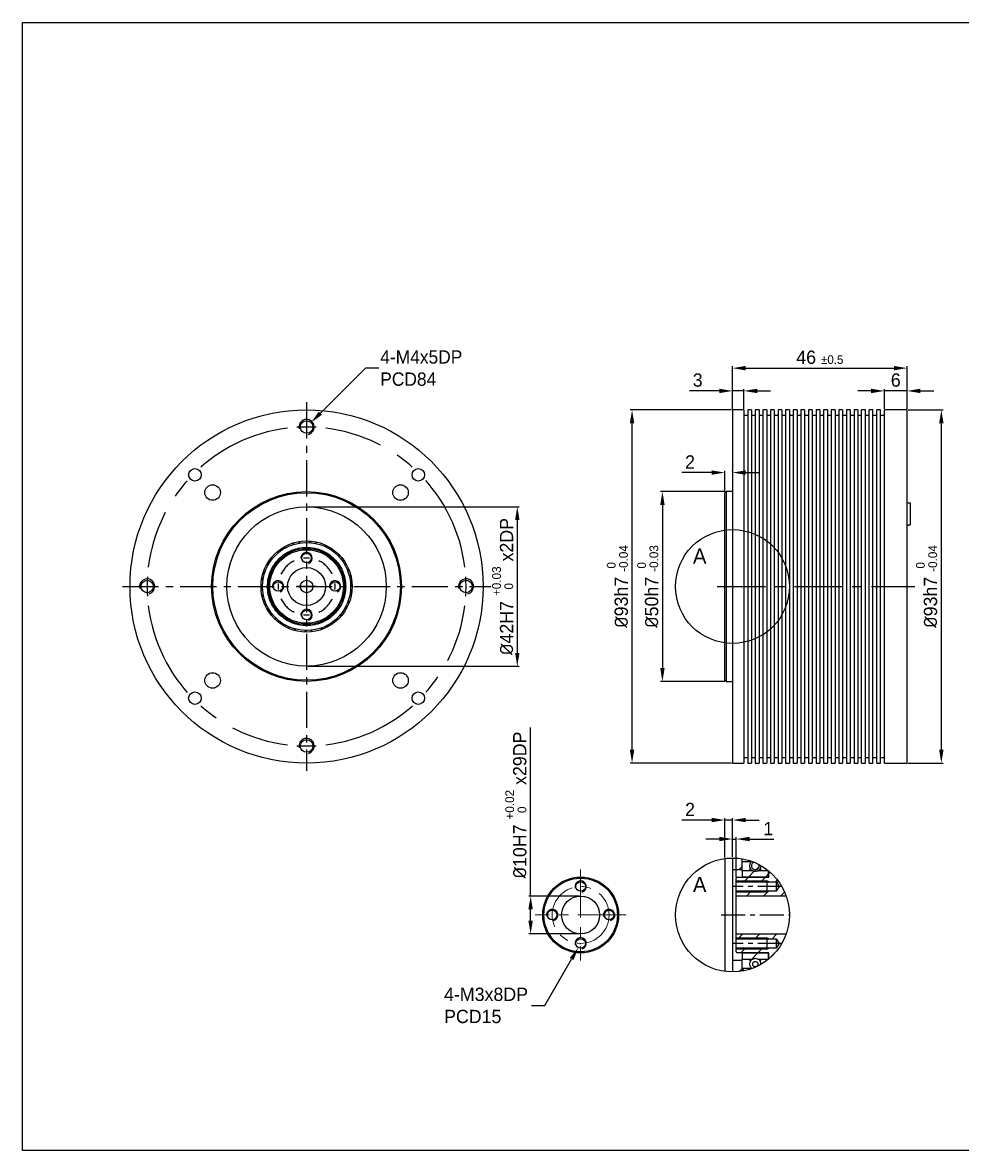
# Model space of a CAD drawing. Header units: millimetres. Extents: x 0 to 420, y 0 to 297.
# Drawn here: x 0 to 247.6, y 0 to 297 of the extents above; entities that cross this region are included whole.
import ezdxf

# ---------------------------------------------------------------- set-up
doc = ezdxf.new("R2010")
doc.units = ezdxf.units.MM
doc.header["$PDSIZE"] = -1
doc.linetypes.add('CENTERX2', pattern=[20.32, 12.7, -2.54, 2.54, -2.54])
doc.layers.add('외형선', color=7, linetype='Continuous', lineweight=25)
for name, color, linetype in [('중심선', 1, 'CENTERX2'), ('치수', 3, 'Continuous'), ('치수선', 3, 'Continuous')]:
    doc.layers.add(name, color=color, linetype=linetype)
doc.styles.add('누리로봇 문자스타일_20230829', font='GOTHIC.TTF')
doc.dimstyles.new('A3기본 치수스타일', dxfattribs={"dimtxt": 3.5, "dimasz": 3.5, "dimexe": 0.5, "dimexo": 0.3, "dimgap": 1, "dimtad": 1, "dimtoh": 1, "dimdec": 1, "dimzin": 12, "dimdsep": 46, "dimtxsty": '누리로봇 문자스타일_20230829', "dimcen": 0.09, "dimclrd": 3, "dimclre": 3, "dimclrt": 3, "dimadec": 0, "dimazin": 3, "dimtm": 1e-09, "dimtfac": 1, "dimtdec": 1, "dimtofl": 0, "dimtmove": 0, "dimatfit": 3, "dimfxl": 1, "dimfrac": 2, "dimarcsym": 0})
doc.dimstyles.new('A3지시선 치수스타일', dxfattribs={"dimtxt": 3.5, "dimasz": 3.5, "dimexe": 0.5, "dimexo": 0.3, "dimgap": 0.396875, "dimtad": 0, "dimtih": 1, "dimtoh": 1, "dimdec": 1, "dimzin": 12, "dimdsep": 46, "dimtxsty": '누리로봇 문자스타일_20230829', "dimcen": 0.09, "dimclrd": 3, "dimclre": 3, "dimclrt": 3, "dimadec": 0, "dimazin": 3, "dimtm": 1e-09, "dimtfac": 1, "dimtdec": 1, "dimtofl": 0, "dimtmove": 0, "dimatfit": 3, "dimfxl": 1, "dimfrac": 2, "dimarcsym": 0})
doc.dimstyles.new('A3치수선 초과 치수스타일', dxfattribs={"dimtxt": 3.5, "dimasz": 3.5, "dimexe": 0.5, "dimexo": 0.3, "dimgap": 1, "dimtad": 1, "dimdec": 1, "dimzin": 12, "dimdsep": 46, "dimtxsty": '누리로봇 문자스타일_20230829', "dimcen": 0.09, "dimclrd": 3, "dimclre": 3, "dimclrt": 3, "dimadec": 0, "dimazin": 3, "dimtm": 1e-09, "dimtfac": 1, "dimtdec": 1, "dimtofl": 0, "dimtmove": 0, "dimatfit": 3, "dimfxl": 1, "dimfrac": 2, "dimarcsym": 0})

# ---------------------------------------------------------------- blocks, each defined once
blk = doc.blocks.new('_D_3')
at = {"layer": 'Defpoints', "color": 0}
for p in [(233, 206), (187, 195), (233, 195)]:
    blk.add_point(p, dxfattribs=at)
at = {"layer": '치수', "color": 3, "lineweight": -2}
for p, q in [((187, 195.3), (187, 206.5)), ((190.5, 206), (229.5, 206)), ((233, 195.3), (233, 206.5))]:
    blk.add_line(p, q, dxfattribs=at)
at = {"layer": '치수', "color": 3}
for points in [[(190.5, 206.58), (190.5, 205.42), (187, 206)], [(229.5, 206.58), (229.5, 205.42), (233, 206)]]:
    blk.add_solid(points, dxfattribs=at)
at = {"layer": '치수', "color": 3, "insert": (210, 208.84), "char_height": 3.5, "attachment_point": 5, "style": '누리로봇 문자스타일_20230829'}
blk.add_mtext('46 {\\H0.65x;%%P0.5}', dxfattribs=at)
blk = doc.blocks.new('_D_4')
at = {"layer": 'Defpoints', "color": 0}
for p in [(187, 200), (187, 195), (190, 195)]:
    blk.add_point(p, dxfattribs=at)
at = {"layer": '치수', "color": 3, "lineweight": -2}
for p, q in [((183.5, 200), (175.66, 200)), ((187, 195.3), (187, 200.5)), ((190, 200), (187, 200)), ((190, 195.3), (190, 200.5)), ((193.5, 200), (197, 200))]:
    blk.add_line(p, q, dxfattribs=at)
at = {"layer": '치수', "color": 3}
for points in [[(183.5, 200.58), (183.5, 199.42), (187, 200)], [(193.5, 200.58), (193.5, 199.42), (190, 200)]]:
    blk.add_solid(points, dxfattribs=at)
at = {"layer": '치수', "color": 3, "insert": (177.83, 202.84), "char_height": 3.5, "attachment_point": 5, "style": '누리로봇 문자스타일_20230829'}
blk.add_mtext('3', dxfattribs=at)
blk = doc.blocks.new('_D_5')
at = {"layer": 'Defpoints', "color": 0}
for p in [(227, 200), (227, 195), (233, 195)]:
    blk.add_point(p, dxfattribs=at)
at = {"layer": '치수', "color": 3, "lineweight": -2}
for p, q in [((223.5, 200), (220, 200)), ((227, 195.3), (227, 200.5)), ((233, 200), (227, 200)), ((233, 195.3), (233, 200.5)), ((236.5, 200), (240, 200))]:
    blk.add_line(p, q, dxfattribs=at)
at = {"layer": '치수', "color": 3}
for points in [[(223.5, 200.58), (223.5, 199.42), (227, 200)], [(236.5, 200.58), (236.5, 199.42), (233, 200)]]:
    blk.add_solid(points, dxfattribs=at)
at = {"layer": '치수', "color": 3, "insert": (230, 202.84), "char_height": 3.5, "attachment_point": 5, "style": '누리로봇 문자스타일_20230829'}
blk.add_mtext('6', dxfattribs=at)
blk = doc.blocks.new('_D_6')
at = {"layer": 'Defpoints', "color": 0}
for p in [(187, 178.5), (187, 178.5), (185, 173.2)]:
    blk.add_point(p, dxfattribs=at)
at = {"layer": '치수', "color": 3, "lineweight": -2}
for p, q in [((181.5, 178.5), (173.62, 178.5)), ((185, 173.5), (185, 179)), ((187, 178.8), (187, 179)), ((190.5, 178.5), (194, 178.5))]:
    blk.add_line(p, q, dxfattribs=at)
at = {"layer": '치수', "color": 3}
for points in [[(181.5, 179.08), (181.5, 177.92), (185, 178.5)], [(190.5, 179.08), (190.5, 177.92), (187, 178.5)]]:
    blk.add_solid(points, dxfattribs=at)
at = {"layer": '치수', "color": 3, "insert": (175.81, 181.29), "char_height": 3.5, "attachment_point": 5, "style": '누리로봇 문자스타일_20230829'}
blk.add_mtext('2', dxfattribs=at)
blk = doc.blocks.new('_D_8')
at = {"layer": 'Defpoints', "color": 0}
for p in [(185.3, 173.5), (168.54, 123.5), (185.3, 123.5)]:
    blk.add_point(p, dxfattribs=at)
at = {"layer": '치수', "color": 3, "lineweight": -2}
for p, q in [((185, 173.5), (168.04, 173.5)), ((168.54, 170), (168.54, 127)), ((185, 123.5), (168.04, 123.5))]:
    blk.add_line(p, q, dxfattribs=at)
at = {"layer": '치수', "color": 3}
for points in [[(167.96, 170), (169.12, 170), (168.54, 173.5)], [(167.96, 127), (169.12, 127), (168.54, 123.5)]]:
    blk.add_solid(points, dxfattribs=at)
at = {"layer": '치수', "color": 3, "insert": (164.69, 148.5), "char_height": 3.5, "attachment_point": 5, "rotation": 90, "style": '누리로봇 문자스타일_20230829'}
blk.add_mtext('{\\fISOCPEUR|b0|i0|c0|p34;%%C}50h7 {\\H0.66x;\\S 0^ -0.03;}', dxfattribs=at)
blk = doc.blocks.new('_D_9')
at = {"layer": 'Defpoints', "color": 0}
for p in [(74.81, 169.5), (74.81, 127.5), (130.31, 127.5)]:
    blk.add_point(p, dxfattribs=at)
at = {"layer": '치수', "color": 3, "lineweight": -2}
for p, q in [((75.11, 169.5), (130.81, 169.5)), ((130.31, 166), (130.31, 131)), ((75.11, 127.5), (130.81, 127.5))]:
    blk.add_line(p, q, dxfattribs=at)
at = {"layer": '치수', "color": 3}
for points in [[(129.73, 166), (130.9, 166), (130.31, 169.5)], [(129.73, 131), (130.9, 131), (130.31, 127.5)]]:
    blk.add_solid(points, dxfattribs=at)
at = {"layer": '치수', "color": 3, "insert": (126.46, 148.5), "char_height": 3.5, "attachment_point": 5, "rotation": 90, "style": '누리로봇 문자스타일_20230829'}
blk.add_mtext('{\\fISOCPEUR|b0|i0|c0|p34;%%C}42H7 {\\H0.66x;\\S+0.03^   0;} x2DP', dxfattribs=at)
blk = doc.blocks.new('SW_CENTERMARKSYMBOL_5')
at = {"layer": '중심선', "color": 0}
for p, q in [((-19.73, 0), (-22.27, 0)), ((-21, 1.27), (-21, -1.27))]:
    blk.add_line(p, q, dxfattribs=at)
for radius, start, end in [(21, 96.9301, 173.0699), (21, 86.535, 93.4651), (21, 6.9301, 83.0699), (3.75, 115.5958, 154.4042), (3.75, 83.8083, 96.1917), (3.75, 25.5958, 64.4042), (21, 176.535, 183.465), (3.75, 173.8083, 186.1917), (3.75, 353.8083, 6.1917), (21, 356.535, 3.465), (21, 186.9301, 263.0699), (3.75, 205.5958, 244.4041), (3.75, 295.5958, 334.4042), (21, 276.9301, 353.0699), (3.75, 263.8083, 276.1917), (21, 266.535, 273.465)]:
    blk.add_arc((-21, 0), radius, start, end, dxfattribs=at)
blk = doc.blocks.new('*D35')
at = {"layer": 'Defpoints', "color": 0}
for p in [(233, 195), (233, 102), (242, 102)]:
    blk.add_point(p, dxfattribs=at)
at = {"layer": '치수', "color": 3, "lineweight": -2}
for p, q in [((233.3, 195), (242.5, 195)), ((242, 191.5), (242, 105.5)), ((233.3, 102), (242.5, 102))]:
    blk.add_line(p, q, dxfattribs=at)
at = {"layer": '치수', "color": 3}
for points in [[(241.42, 191.5), (242.58, 191.5), (242, 195)], [(241.42, 105.5), (242.58, 105.5), (242, 102)]]:
    blk.add_solid(points, dxfattribs=at)
at = {"layer": '치수', "color": 3, "insert": (238.14, 148.5), "char_height": 3.5, "attachment_point": 5, "rotation": 90, "style": '누리로봇 문자스타일_20230829'}
blk.add_mtext('{\\fISOCPEUR|b0|i0|c0|p34;%%C}93h7 {\\H0.66x;\\S 0^ -0.04;}', dxfattribs=at)
blk = doc.blocks.new('*D63')
at = {"layer": 'Defpoints', "color": 0}
for p in [(75.98, 191.67), (73.65, 189.33)]:
    blk.add_point(p, dxfattribs=at)
at = {"layer": '치수선', "color": 3, "lineweight": -2}
for p, q in [((90.31, 206), (78.45, 194.14)), ((93.81, 206), (90.31, 206)), ((74.72, 190.5), (74.9, 190.5)), ((74.81, 190.41), (74.81, 190.59))]:
    blk.add_line(p, q, dxfattribs=at)
at = {"layer": '치수선', "color": 3}
blk.add_solid([(78.04, 194.55), (78.87, 193.73), (75.98, 191.67)], dxfattribs=at)
at = {"layer": '치수선', "color": 3, "insert": (94.21, 206), "char_height": 3.5, "attachment_point": 4, "style": '누리로봇 문자스타일_20230829'}
blk.add_mtext('{\\fPMingLiU|b0|i0|c129|p0;\\C3;4-M4x5DP\\PPCD84}', dxfattribs=at)
blk = doc.blocks.new('*D65')
at = {"layer": 'Defpoints', "color": 0}
for p in [(147, 67), (133.82, 57), (147, 57)]:
    blk.add_point(p, dxfattribs=at)
at = {"layer": '치수선', "color": 3, "lineweight": -2}
for p, q in [((133.82, 67), (133.82, 111.4)), ((146.7, 67), (133.32, 67)), ((133.82, 60.5), (133.82, 63.5)), ((146.7, 57), (133.32, 57))]:
    blk.add_line(p, q, dxfattribs=at)
at = {"layer": '치수선', "color": 3}
for points in [[(133.23, 63.5), (134.4, 63.5), (133.82, 67)], [(133.23, 60.5), (134.4, 60.5), (133.82, 57)]]:
    blk.add_solid(points, dxfattribs=at)
at = {"layer": '치수선', "color": 3, "insert": (129.96, 90.95), "char_height": 3.5, "attachment_point": 5, "rotation": 90, "style": '누리로봇 문자스타일_20230829'}
blk.add_mtext('{\\fISOCPEUR|b0|i0|c0|p34;%%C}10H7 {\\H0.66x;\\S+0.02^   0;} x29DP', dxfattribs=at)
blk = doc.blocks.new('*D68')
at = {"layer": 'Defpoints', "color": 0}
for p in [(147.62, 55.58), (146.37, 53.42)]:
    blk.add_point(p, dxfattribs=at)
at = {"layer": '치수선', "color": 3, "lineweight": -2}
for p, q in [((146.91, 54.5), (147.09, 54.5)), ((147, 54.41), (147, 54.59)), ((137.57, 38.17), (144.62, 50.39)), ((134.07, 38.17), (137.57, 38.17))]:
    blk.add_line(p, q, dxfattribs=at)
at = {"layer": '치수선', "color": 3}
blk.add_solid([(144.12, 50.68), (145.13, 50.09), (146.37, 53.42)], dxfattribs=at)
at = {"layer": '치수선', "color": 3, "insert": (111.03, 38.17), "char_height": 3.5, "attachment_point": 4, "style": '누리로봇 문자스타일_20230829'}
blk.add_mtext('4-M3x8DP\\PPCD15', dxfattribs=at)
blk = doc.blocks.new('*D103')
at = {"layer": 'Defpoints', "color": 0}
for p in [(187, 82), (187, 77), (188, 71.69)]:
    blk.add_point(p, dxfattribs=at)
at = {"layer": '치수선', "color": 3, "lineweight": -2}
for p, q in [((183.5, 82), (180, 82)), ((187, 77.3), (187, 82.5)), ((187, 82), (188, 82)), ((188, 71.99), (188, 82.5)), ((191.5, 82), (197.9, 82))]:
    blk.add_line(p, q, dxfattribs=at)
at = {"layer": '치수선', "color": 3}
for points in [[(183.5, 82.58), (183.5, 81.42), (187, 82)], [(191.5, 82.58), (191.5, 81.42), (188, 82)]]:
    blk.add_solid(points, dxfattribs=at)
at = {"layer": '치수선', "color": 3, "insert": (196.45, 84.75), "char_height": 3.5, "attachment_point": 5, "style": '누리로봇 문자스타일_20230829'}
blk.add_mtext('1', dxfattribs=at)
blk = doc.blocks.new('*D108')
at = {"layer": 'Defpoints', "color": 0}
for p in [(160.54, 195), (187, 195), (187, 102)]:
    blk.add_point(p, dxfattribs=at)
at = {"layer": '치수', "color": 3, "lineweight": -2}
for p, q in [((186.7, 195), (160.04, 195)), ((160.54, 105.5), (160.54, 191.5)), ((186.7, 102), (160.04, 102))]:
    blk.add_line(p, q, dxfattribs=at)
at = {"layer": '치수', "color": 3}
for points in [[(159.96, 191.5), (161.12, 191.5), (160.54, 195)], [(159.96, 105.5), (161.12, 105.5), (160.54, 102)]]:
    blk.add_solid(points, dxfattribs=at)
at = {"layer": '치수', "color": 3, "insert": (156.69, 148.5), "char_height": 3.5, "attachment_point": 5, "rotation": 90, "style": '누리로봇 문자스타일_20230829'}
blk.add_mtext('{\\fISOCPEUR|b0|i0|c0|p34;%%C}93h7 {\\H0.66x;\\S 0^ -0.04;}', dxfattribs=at)
blk = doc.blocks.new('*D110')
at = {"layer": 'Defpoints', "color": 0}
for p in [(187, 87), (185, 76.87), (187, 77)]:
    blk.add_point(p, dxfattribs=at)
at = {"layer": '치수선', "color": 3, "lineweight": -2}
for p, q in [((181.5, 87), (173.62, 87)), ((185, 77.17), (185, 87.5)), ((187, 87), (185, 87)), ((187, 77.3), (187, 87.5)), ((190.5, 87), (194, 87))]:
    blk.add_line(p, q, dxfattribs=at)
at = {"layer": '치수선', "color": 3}
for points in [[(181.5, 87.58), (181.5, 86.42), (185, 87)], [(190.5, 87.58), (190.5, 86.42), (187, 87)]]:
    blk.add_solid(points, dxfattribs=at)
at = {"layer": '치수선', "color": 3, "insert": (175.81, 89.79), "char_height": 3.5, "attachment_point": 5, "style": '누리로봇 문자스타일_20230829'}
blk.add_mtext('2', dxfattribs=at)

msp = doc.modelspace()

# ---------------------------------------------------------------- linework, layer by layer
at = {"color": 7, "linetype": 'Continuous', "lineweight": 25}
for p, q in [((185, 76.87), (185, 47.13)), ((187, 77), (187, 47)), ((189.5, 73.6), (189.5, 76.79)), ((191.88, 76), (189.5, 76)), ((191.88, 76), (191.88, 75.95)), ((187, 74), (189.5, 74)), ((188.3, 71.99), (188, 71.69)), ((188, 52.3), (188, 71.69)), ((188.3, 71.99), (196.6, 71.99)), ((192.46, 73.6), (189.5, 73.6)), ((189.5, 73.6), (189.5, 72.3)), ((196.2, 72), (189.8, 72)), ((196.5, 73.6), (193.54, 73.6)), ((196.5, 73.61), (196.5, 73.6)), ((196.5, 72.3), (196.5, 73.6)), ((196.6, 73.5), (196.63, 73.5)), ((196.6, 71.99), (196.6, 73.5)), ((188, 71), (196, 71)), ((196, 68), (188, 68)), ((201.14, 67), (188, 67)), ((188, 57), (201.14, 57)), ((188, 56), (196, 56)), ((196, 53), (188, 53)), ((188, 52.3), (188.3, 52)), ((196.6, 52), (188.3, 52)), ((189.5, 51.7), (189.5, 50.4)), ((189.8, 52), (196.2, 52)), ((196.5, 50.4), (196.5, 51.7)), ((196.6, 50.5), (196.6, 52)), ((196.65, 50.5), (196.6, 50.5)), ((189.5, 50), (187, 50)), ((189.5, 50.4), (192.46, 50.4)), ((189.5, 47.21), (189.5, 50.4)), ((189.5, 48), (191.88, 48)), ((191.88, 48.07), (191.88, 48)), ((193.54, 50.4), (196.5, 50.4)), ((196.5, 50.39), (196.5, 50.4))]:
    msp.add_line(p, q, dxfattribs=at)
at = {"color": 4, "linetype": 'Continuous', "lineweight": 18}
for p, q in [((187, 76.77), (187.23, 77)), ((188.72, 74), (189.5, 74.78)), ((193.15, 73.93), (194.02, 74.81)), ((189.96, 70.75), (191.21, 71.99)), ((191.21, 72), (192.74, 73.52)), ((194.45, 70.75), (195.7, 71.99)), ((195.7, 72), (196.5, 72.8)), ((196.6, 72.9), (196.94, 73.23)), ((198.32, 70.75), (198.81, 71.24)), ((198.5, 70.31), (199.08, 70.89)), ((190.7, 67), (191.95, 68.25)), ((195.19, 67), (196.44, 68.25)), ((199.68, 67), (200.73, 68.04)), ((188.43, 55.75), (189.68, 57)), ((192.92, 55.75), (194.17, 57)), ((197.41, 55.75), (198.66, 57)), ((189.18, 52), (190.42, 53.25)), ((192.06, 50.4), (193.66, 52)), ((193.67, 52), (194.91, 53.25)), ((196.65, 50.5), (198.36, 52.21)), ((187, 49.83), (187.17, 50)), ((188.77, 47.1), (189.5, 47.84)), ((190.11, 47.33), (189.5, 47.93))]:
    msp.add_line(p, q, dxfattribs=at)
at = {"color": 8, "linetype": 'Continuous', "lineweight": 25}
for p, q in [((189.8, 71.99), (189.8, 72)), ((196.2, 72), (196.2, 71.99)), ((189.8, 52), (189.8, 52)), ((196.2, 52), (196.2, 52))]:
    msp.add_line(p, q, dxfattribs=at)
msp.add_lwpolyline([(0, 297), (420, 297), (420, 0), (0, 0)], close=True)
at = {"color": 7, "linetype": 'Continuous', "lineweight": 25}
for points in [[(188, 70.75), (198.5, 70.75), (199.25, 69.5), (198.5, 68.25)], [(198.5, 70.75), (198.5, 68.25), (188, 68.25)], [(188, 55.75), (198.5, 55.75), (199.25, 54.5), (198.5, 53.25)], [(198.5, 55.75), (198.5, 53.25), (188, 53.25)]]:
    msp.add_lwpolyline(points, dxfattribs=at)
for points in [[(196.56, 70.75), (196, 71), (196, 68), (196.56, 68.25)], [(196.56, 55.75), (196, 56), (196, 53), (196.56, 53.25)]]:
    msp.add_lwpolyline(points)
at = {"color": 6, "ltscale": 2.5}
msp.add_circle((187, 148.5), 15, dxfattribs=at)
at = {"color": 6}
msp.add_circle((187, 62), 15, dxfattribs=at)
for centre in [(147, 69.5), (139.5, 62), (154.5, 62), (147, 54.5)]:
    msp.add_circle(centre, 1.25)
for centre, radius, start, end in [((74.81, 190.5), 2, 285, 195), ((74.81, 156), 1.5, 290.6175, 192.0557), ((32.81, 148.5), 2, 285, 195), ((67.31, 148.5), 1.5, 290.6175, 192.0557), ((82.31, 148.5), 1.5, 290.6175, 192.0557), ((116.81, 148.5), 2, 285, 195), ((74.81, 141), 1.5, 290.6175, 192.0557), ((74.81, 106.5), 2, 285, 195), ((147, 69.5), 1.5, 285, 195), ((139.5, 62), 1.5, 285, 195), ((154.5, 62), 1.5, 285, 195), ((147, 54.5), 1.5, 285, 195)]:
    msp.add_arc(centre, radius, start, end)
at = {"color": 7, "linetype": 'Continuous', "lineweight": 25}
for centre, radius, start, end in [((189.8, 72.3), 0.3, 180, 270), ((193, 75), 1.5, 248.9605, 291.0395), ((196.2, 72.3), 0.3, 270, 0), ((189.8, 51.7), 0.3, 90, 180), ((193, 49), 1.5, 68.9605, 111.0395), ((196.2, 51.7), 0.3, 0, 90)]:
    msp.add_arc(centre, radius, start, end, dxfattribs=at)
for points, knots in [([(191.88, 75.94), (191.84, 75.89), (191.72, 75.76), (191.58, 75.48), (191.49, 75.13), (191.5, 74.74), (191.6, 74.36), (191.79, 74.04), (192.04, 73.79), (192.24, 73.65), (192.35, 73.61), (192.36, 73.6)], [0, 0, 0, 0, 0.069058, 0.194284, 0.326275, 0.464525, 0.609654, 0.742145, 0.871694, 0.983776, 1, 1, 1, 1]), ([(191.65, 74.32), (191.63, 74.29), (191.55, 74.15), (191.5, 73.9), (191.51, 73.69), (191.51, 73.6)], [0, 0, 0, 0, 0.146946, 0.641683, 1, 1, 1, 1]), ([(192.61, 75.91), (192.58, 75.9), (192.44, 75.84), (192.23, 75.67), (192.04, 75.38), (191.95, 75.03), (191.98, 74.68), (192.13, 74.36), (192.38, 74.11), (192.68, 73.95), (192.9, 73.93), (193, 73.92)], [0.5616001, 0.5616001, 0.5616001, 0.5616001, 0.57702, 0.6307056, 0.6843909, 0.7380766, 0.791762, 0.8454474, 0.8991331, 0.9528185, 1, 1, 1, 1]), ([(193, 73.92), (193.1, 73.93), (193.3, 73.95), (193.6, 74.09), (193.84, 74.32), (194, 74.64), (194.05, 74.97), (194.01, 75.18), (193.98, 75.28)], [0, 0, 0, 0, 0.0469252, 0.0938502, 0.147536, 0.2012212, 0.2549068, 0.3004083, 0.3004083, 0.3004083, 0.3004083]), ([(193.63, 73.6), (193.69, 73.63), (193.83, 73.69), (194.05, 73.87), (194.26, 74.11), (194.42, 74.42), (194.49, 74.73), (194.5, 74.92), (194.5, 74.99)], [0, 0, 0, 0, 0.0658207, 0.1712395, 0.2868284, 0.4101682, 0.5401711, 0.6157989, 0.6157989, 0.6157989, 0.6157989]), ([(194.49, 73.6), (194.49, 73.7), (194.5, 73.93), (194.44, 74.18), (194.36, 74.31), (194.35, 74.33)], [0, 0, 0, 0, 0.3937836, 0.9327848, 1, 1, 1, 1]), ([(189.5, 72.3), (189.5, 72.3), (189.5, 72.3), (189.5, 72.23), (189.5, 72.15), (189.5, 72.01), (189.5, 71.99)], [0, 0, 0, 0, 0.0714051, 0.5046137, 0.9376032, 1, 1, 1, 1]), ([(196.5, 71.99), (196.5, 72.01), (196.5, 72.22), (196.5, 72.29), (196.5, 72.3), (196.5, 72.3)], [0, 0, 0, 0, 0.073014, 0.929316, 1, 1, 1, 1]), ([(189.5, 52), (189.5, 51.96), (189.5, 51.83), (189.5, 51.73), (189.5, 51.71), (189.5, 51.7)], [0, 0, 0, 0, 0.215258, 0.607875, 1, 1, 1, 1]), ([(196.5, 51.7), (196.5, 51.72), (196.5, 51.75), (196.5, 51.96), (196.5, 52)], [0, 0, 0, 0, 0.784567, 1, 1, 1, 1]), ([(192.32, 50.4), (192.28, 50.38), (192.15, 50.32), (191.96, 50.16), (191.74, 49.91), (191.58, 49.6), (191.49, 49.24), (191.5, 48.85), (191.61, 48.48), (191.76, 48.2), (191.88, 48.08), (191.92, 48.04)], [0, 0, 0, 0, 0.04845, 0.154913, 0.271648, 0.396209, 0.5275, 0.665017, 0.809376, 0.941164, 1, 1, 1, 1]), ([(191.51, 50.44), (191.51, 50.37), (191.51, 50.16), (191.57, 49.91), (191.65, 49.77), (191.67, 49.74)], [0, 0, 0, 0, 0.312097, 0.866384, 1, 1, 1, 1]), ([(193, 48.37), (193.08, 48.38), (193.23, 48.4), (193.44, 48.52), (193.6, 48.69), (193.69, 48.91), (193.7, 49.15), (193.64, 49.38), (193.5, 49.57), (193.3, 49.71), (193.07, 49.77), (192.84, 49.76), (192.62, 49.66), (192.44, 49.5), (192.33, 49.3), (192.29, 49.06), (192.33, 48.83), (192.45, 48.62), (192.63, 48.46), (192.82, 48.38), (192.95, 48.38), (193, 48.37)], [0, 0, 0, 0, 0.053689, 0.107378, 0.161066, 0.214755, 0.268444, 0.322133, 0.375821, 0.42951, 0.483198, 0.536887, 0.590576, 0.644265, 0.697954, 0.751642, 0.805331, 0.85902, 0.912708, 0.966397, 1, 1, 1, 1]), ([(194.5, 49.01), (194.5, 49.1), (194.49, 49.32), (194.4, 49.66), (194.2, 49.99), (193.97, 50.24), (193.77, 50.35), (193.69, 50.4)], [0.3763769, 0.3763769, 0.3763769, 0.3763769, 0.4738896, 0.6219448, 0.7571053, 0.8892672, 1, 1, 1, 1]), ([(194.33, 49.75), (194.35, 49.79), (194.44, 49.95), (194.5, 50.17), (194.49, 50.35), (194.49, 50.4)], [0, 0, 0, 0, 0.234477, 0.770706, 1, 1, 1, 1])]:
    msp.add_open_spline(points, degree=3, knots=knots, dxfattribs=at)
for points in [[(192.03, 76.13), (191.98, 76.09), (191.93, 76.04), (191.88, 76)], [(191.88, 48), (191.93, 47.96), (191.98, 47.91), (192.03, 47.87)]]:
    msp.add_open_spline(points, degree=3, dxfattribs=at)
at = {"layer": '외형선', "linetype": 'Continuous', "lineweight": 25}
for p, q in [((190, 195), (187, 195)), ((187, 195), (187, 102)), ((190, 195), (190, 102)), ((191, 193.5), (190, 193.5)), ((192, 195), (191, 195)), ((191, 195), (191, 102)), ((192, 195), (192, 102)), ((193, 193.5), (192, 193.5)), ((194, 195), (193, 195)), ((193, 195), (193, 102)), ((194, 195), (194, 102)), ((195, 193.5), (194, 193.5)), ((196, 195), (195, 195)), ((195, 195), (195, 102)), ((196, 195), (196, 102)), ((197, 193.5), (196, 193.5)), ((198, 195), (197, 195)), ((197, 195), (197, 102)), ((198, 195), (198, 102)), ((199, 193.5), (198, 193.5)), ((200, 195), (199, 195)), ((199, 195), (199, 102)), ((200, 195), (200, 102)), ((201, 193.5), (200, 193.5)), ((202, 195), (201, 195)), ((201, 195), (201, 102)), ((202, 195), (202, 102)), ((203, 193.5), (202, 193.5)), ((204, 195), (203, 195)), ((203, 195), (203, 102)), ((204, 195), (204, 102)), ((205, 193.5), (204, 193.5)), ((206, 195), (205, 195)), ((205, 195), (205, 102)), ((206, 195), (206, 102)), ((207, 193.5), (206, 193.5)), ((208, 195), (207, 195)), ((207, 195), (207, 102)), ((208, 195), (208, 102)), ((209, 193.5), (208, 193.5)), ((210, 195), (209, 195)), ((209, 195), (209, 102)), ((210, 195), (210, 102)), ((211, 193.5), (210, 193.5)), ((212, 195), (211, 195)), ((211, 195), (211, 102)), ((212, 195), (212, 102)), ((213, 193.5), (212, 193.5)), ((214, 195), (213, 195)), ((213, 195), (213, 102)), ((214, 195), (214, 102)), ((215, 193.5), (214, 193.5)), ((216, 195), (215, 195)), ((215, 195), (215, 102)), ((216, 195), (216, 102)), ((217, 193.5), (216, 193.5)), ((218, 195), (217, 195)), ((217, 195), (217, 102)), ((218, 195), (218, 102)), ((219, 193.5), (218, 193.5)), ((220, 195), (219, 195)), ((219, 195), (219, 102)), ((220, 195), (220, 102)), ((221, 193.5), (220, 193.5)), ((222, 195), (221, 195)), ((221, 102), (221, 195)), ((222, 102), (222, 195)), ((223, 193.5), (222, 193.5)), ((224, 195), (223, 195)), ((223, 102), (223, 195)), ((224, 102), (224, 195)), ((225, 193.5), (224, 193.5)), ((226, 195), (225, 195)), ((225, 102), (225, 195)), ((226, 102), (226, 195)), ((227, 193.5), (226, 193.5)), ((233, 195), (227, 195)), ((227, 102), (227, 195)), ((233, 181.38), (233, 195)), ((233, 102), (233, 181.38)), ((185.3, 173.5), (185, 173.2)), ((185, 123.8), (185, 173.2)), ((187, 173.5), (185.3, 173.5)), ((185.3, 173.5), (185.3, 123.5)), ((233, 170.53), (233.8, 170.53)), ((233.8, 170.53), (233.8, 164.73)), ((233, 164.73), (233.8, 164.73)), ((233.8, 164.73), (233, 164.46)), ((86.8, 149.02), (86.74, 148.96)), ((85.64, 144.31), (85.62, 144.28)), ((79, 137.68), (78.97, 137.65)), ((74.32, 136.57), (74.26, 136.51)), ((185, 123.8), (185.3, 123.5)), ((185.3, 123.5), (187, 123.5)), ((187, 102), (190, 102)), ((190, 103.5), (191, 103.5)), ((191, 102), (192, 102)), ((192, 103.5), (193, 103.5)), ((193, 102), (194, 102)), ((194, 103.5), (195, 103.5)), ((195, 102), (196, 102)), ((196, 103.5), (197, 103.5)), ((197, 102), (198, 102)), ((198, 103.5), (199, 103.5)), ((199, 102), (200, 102)), ((200, 103.5), (201, 103.5)), ((201, 102), (202, 102)), ((202, 103.5), (203, 103.5)), ((203, 102), (204, 102)), ((204, 103.5), (205, 103.5)), ((205, 102), (206, 102)), ((206, 103.5), (207, 103.5)), ((207, 102), (208, 102)), ((208, 103.5), (209, 103.5)), ((209, 102), (210, 102)), ((210, 103.5), (211, 103.5)), ((211, 102), (212, 102)), ((212, 103.5), (213, 103.5)), ((213, 102), (214, 102)), ((214, 103.5), (215, 103.5)), ((215, 102), (216, 102)), ((216, 103.5), (217, 103.5)), ((217, 102), (218, 102)), ((218, 103.5), (219, 103.5)), ((219, 102), (220, 102)), ((220, 103.5), (221, 103.5)), ((221, 102), (222, 102)), ((222, 103.5), (223, 103.5)), ((223, 102), (224, 102)), ((224, 103.5), (225, 103.5)), ((225, 102), (226, 102)), ((226, 103.5), (227, 103.5)), ((227, 102), (233, 102))]:
    msp.add_line(p, q, dxfattribs=at)
at = {"layer": '외형선', "linetype": 'Continuous', "lineweight": 25, "flags": 128}
for points in [[(72.67, 159.9), (72.91, 160.1), (73.13, 160.38)], [(75.41, 160.48), (75.56, 160.31), (75.92, 160.05)], [(68.7, 158.36), (68.82, 158.55), (68.96, 158.97)], [(76.93, 159.91), (77.3, 160.04), (77.54, 160.19)], [(79.7, 159.46), (79.81, 159.17), (80.02, 158.87)], [(64.35, 154.39), (64.78, 154.53), (64.97, 154.65)], [(83.33, 156.96), (83.34, 156.56), (83.41, 156.29)], [(62.93, 150.21), (63.22, 150.44), (63.42, 150.68)], [(86.74, 148.96), (86.46, 148.58), (86.41, 148.47)], [(63.26, 147.42), (62.99, 147.79), (62.83, 147.93)], [(63.12, 145.81), (63.27, 146.05), (63.4, 146.42)], [(86.36, 147.45), (86.46, 147.21), (86.7, 146.87)], [(64.43, 143.33), (64.12, 143.53), (63.84, 143.64)], [(85.21, 143.35), (85.22, 143.01), (85.31, 142.69)], [(86.18, 144.65), (86.02, 144.58), (85.64, 144.31)], [(67, 139.93), (66.72, 140), (66.33, 140.01)], [(82.65, 139.95), (82.52, 139.54), (82.5, 139.29)], [(84.02, 140.81), (83.77, 140.79), (83.37, 140.67)], [(70.62, 137.68), (70.42, 137.67), (69.97, 137.52), (69.97, 137.52)], [(74.81, 136.9), (74.7, 136.85), (74.32, 136.57)], [(76.4, 136.61), (76.06, 136.85), (75.82, 136.94)], [(78.97, 137.65), (78.69, 137.27), (78.63, 137.12)], [(80.59, 137.98), (80.26, 138.07), (79.93, 138.09)]]:
    msp.add_lwpolyline(points, dxfattribs=at)
at = {"layer": '외형선', "linetype": 'Continuous', "lineweight": 25}
for centre, radius in [((74.81, 148.5), 46.5), ((74.81, 190.5), 1.65), ((45.4, 177.92), 1.65), ((104.23, 177.92), 1.65), ((50.06, 173.25), 2.05), ((99.56, 173.25), 2.05), ((74.81, 148.5), 25), ((74.81, 148.5), 24.7), ((74.81, 148.5), 21), ((74.81, 148.5), 12), ((74.81, 148.5), 11.6), ((74.81, 148.5), 10), ((74.81, 148.5), 10), ((74.81, 148.5), 9.69), ((74.81, 156), 1.25), ((74.81, 148.5), 5), ((32.81, 148.5), 1.65), ((67.31, 148.5), 1.25), ((74.81, 148.5), 1.65), ((82.31, 148.5), 1.25), ((116.81, 148.5), 1.65), ((74.81, 141), 1.25), ((50.06, 123.75), 2.05), ((99.56, 123.75), 2.05), ((45.4, 119.08), 1.65), ((104.23, 119.08), 1.65), ((74.81, 106.5), 1.65)]:
    msp.add_circle(centre, radius, dxfattribs=at)
at = {"layer": '외형선'}
for radius in [10, 9.7, 5]:
    msp.add_circle((147, 62), radius, dxfattribs=at)
at = {"layer": '외형선', "linetype": 'Continuous', "lineweight": 25}
for centre, start, end in [((67.48, 159.24), 258.6563, 284.5132), ((71.85, 161.16), 237.4898, 263.3467), ((81.15, 159.85), 260.6514, 286.5083), ((64.1, 155.86), 345.3174, 11.1744), ((84.82, 156.8), 239.4849, 265.3418), ((62.16, 151.5), 6.484, 32.3409), ((87.14, 152.62), 152.8238, 178.6807), ((87.14, 152.62), 218.3184, 244.1753), ((63.44, 142.2), 343.3224, 9.1793), ((66.48, 138.52), 4.4889, 30.3458), ((70.65, 136.18), 25.6554, 51.5123)]:
    msp.add_arc(centre, 1.5, start, end, dxfattribs=at)
msp.add_open_spline([(67.53, 141.22), (68, 140.8), (68.96, 139.93), (70.42, 139.14), (71.69, 138.67), (73.05, 138.31), (74.81, 138.13), (76.58, 138.31), (77.93, 138.67), (79.21, 139.14), (80.65, 139.94), (82.14, 141.18), (83.37, 142.66), (84.17, 144.1), (84.65, 145.38), (85, 146.73), (85.19, 148.5), (85, 150.27), (84.65, 151.62), (84.17, 152.9), (83.37, 154.34), (82.14, 155.82), (80.65, 157.06), (79.21, 157.86), (77.93, 158.33), (76.58, 158.69), (74.81, 158.87), (73.05, 158.69), (71.69, 158.33), (70.42, 157.86), (68.97, 157.06), (67.49, 155.82), (66.25, 154.34), (65.45, 152.9), (64.98, 151.62), (64.62, 150.27), (64.44, 148.5), (64.62, 146.73), (64.98, 145.38), (65.46, 144.11), (66.24, 142.65), (67.11, 141.68), (67.53, 141.22)], degree=3, knots=[0, 0, 0, 0, 0.029119, 0.059983, 0.076081, 0.092171, 0.125, 0.157829, 0.173927, 0.190017, 0.220881, 0.25, 0.279119, 0.309983, 0.326081, 0.342171, 0.375, 0.407829, 0.423927, 0.440017, 0.470881, 0.5, 0.529119, 0.559983, 0.576081, 0.592171, 0.625, 0.657829, 0.673927, 0.690017, 0.720881, 0.75, 0.779119, 0.809983, 0.826081, 0.842171, 0.875, 0.907829, 0.923927, 0.940017, 0.970881, 1, 1, 1, 1], dxfattribs=at)
at = {"layer": '중심선', "ltscale": 0.75}
for p, q in [((74.81, 197), (74.81, 100)), ((26.31, 148.5), (123.31, 148.5))]:
    msp.add_line(p, q, dxfattribs=at)
at = {"layer": '중심선'}
msp.add_line((183, 148.5), (235, 148.5), dxfattribs=at)
at = {"layer": '중심선', "color": 1, "linetype": 'CENTERX2', "lineweight": 18}
for p, q in [((147, 74), (147, 50)), ((159, 62), (135, 62))]:
    msp.add_line(p, q, dxfattribs=at)
at = {"layer": '중심선', "ltscale": 0.5}
for p, q in [((199.99, 69.5), (187, 69.5)), ((184, 62), (202, 62)), ((199.99, 54.5), (187, 54.5))]:
    msp.add_line(p, q, dxfattribs=at)
at = {"layer": '중심선', "color": 1, "linetype": 'CENTERX2', "lineweight": 18}
msp.add_circle((147, 62), 7.5, dxfattribs=at)

# ---------------------------------------------------------------- block references
at = {"layer": '중심선', "xscale": 2, "yscale": 2, "zscale": 2}
msp.add_blockref('SW_CENTERMARKSYMBOL_5', (116.81, 148.5), dxfattribs=at)

# ---------------------------------------------------------------- texts
at = {"color": 3, "ltscale": 0.5, "char_height": 4, "width": 2.536, "attachment_point": 1, "style": '누리로봇 문자스타일_20230829'}
for insert in [(176.57, 158.52), (176.57, 72.02)]:
    msp.add_mtext('A', dxfattribs=dict(at, insert=insert))

# ---------------------------------------------------------------- dimensions: what is measured, and where the dimension line sits
at = {"layer": '치수'}
dim = msp.add_linear_dim(base=(233, 206), p1=(187, 195), p2=(233, 195), text='<> {\\H0.65x;%%P0.5}', dimstyle='A3기본 치수스타일', override={"dimtmove": 0}, dxfattribs=at)
dim.commit()
dim.dimension.update_dxf_attribs({"geometry": '_D_3', "text_midpoint": (210, 206), "dimtype": 160})
for base, p1, p2, override, picture, middle in [((187, 200), (190, 195), (187, 195), {"dimtofl": 1}, '_D_4', (177.83, 200)), ((227, 200), (233, 195), (227, 195), {"dimtofl": 1, "dimtmove": 0}, '_D_5', (230, 200))]:
    dim = msp.add_linear_dim(base=base, p1=p1, p2=p2, dimstyle='A3기본 치수스타일', override=override, dxfattribs=at)
    dim.commit()
    dim.dimension.update_dxf_attribs({"geometry": picture, "text_midpoint": middle, "dimtype": 160})
for base, p1, p2, text, picture, middle in [((160.54, 195), (187, 102), (187, 195), '{\\fISOCPEUR|b0|i0|c0|p34;%%C}<>h7 {\\H0.66x;\\S 0^ -0.04;}', '*D108', (160.54, 148.5)), ((168.54, 123.5), (185.3, 173.5), (185.3, 123.5), '{\\fISOCPEUR|b0|i0|c0|p34;%%C}<>h7 {\\H0.66x;\\S 0^ -0.03;}', '_D_8', (168.54, 148.5)), ((130.31, 127.5), (74.81, 169.5), (74.81, 127.5), '{\\fISOCPEUR|b0|i0|c0|p34;%%C}<>H7 {\\H0.66x;\\S+0.03^   0;} x2DP', '_D_9', (130.31, 148.5))]:
    dim = msp.add_linear_dim(base=base, p1=p1, p2=p2, angle=90, text=text, dimstyle='A3기본 치수스타일', dxfattribs=at)
    dim.commit()
    dim.dimension.update_dxf_attribs({"geometry": picture, "text_midpoint": middle, "dimtype": 160})
dim = msp.add_linear_dim(base=(242, 102), p1=(233, 195), p2=(233, 102), angle=90, text='{\\fISOCPEUR|b0|i0|c0|p34;%%C}<>h7 {\\H0.66x;\\S 0^ -0.04;}', dimstyle='A3기본 치수스타일', dxfattribs=at)
dim.commit()
dim.dimension.update_dxf_attribs({"geometry": '*D35', "text_midpoint": (238.14, 148.5)})
dim = msp.add_linear_dim(base=(187, 178.5), p1=(185, 173.2), p2=(187, 178.5), dimstyle='A3기본 치수스타일', dxfattribs=at)
dim.commit()
dim.dimension.update_dxf_attribs({"geometry": '_D_6', "text_midpoint": (175.81, 178.5), "dimtype": 160})
at = {"layer": '치수선'}
for p1, p2, text, picture, middle in [((73.65, 189.33), (75.98, 191.67), '{\\fPMingLiU|b0|i0|c129|p0;\\C3;4-M4x5DP\\PPCD84}', '*D63', (107.71, 206)), ((147.62, 55.58), (146.37, 53.42), '4-M3x8DP\\PPCD15', '*D68', (122.35, 38.17))]:
    dim = msp.add_diameter_dim_2p(p1=p1, p2=p2, text=text, dimstyle='A3지시선 치수스타일', dxfattribs=at)
    dim.commit()
    dim.dimension.update_dxf_attribs({"geometry": picture, "text_midpoint": middle, "dimtype": 163})
dim = msp.add_linear_dim(base=(133.82, 57), p1=(147, 67), p2=(147, 57), angle=90, text='{\\fISOCPEUR|b0|i0|c0|p34;%%C}<>H7 {\\H0.66x;\\S+0.02^   0;} x29DP', dimstyle='A3치수선 초과 치수스타일', dxfattribs=at)
dim.commit()
dim.dimension.update_dxf_attribs({"geometry": '*D65', "text_midpoint": (133.82, 90.95), "dimtype": 160})
for base, p1, picture, middle in [((187, 87), (185, 76.87), '*D110', (175.81, 87)), ((187, 82), (188, 71.69), '*D103', (196.45, 82))]:
    dim = msp.add_linear_dim(base=base, p1=p1, p2=(187, 77), dimstyle='A3기본 치수스타일', override={"dimtofl": 1}, dxfattribs=at)
    dim.commit()
    dim.dimension.update_dxf_attribs({"geometry": picture, "text_midpoint": middle, "dimtype": 160})

doc.saveas('drawing.dxf')
